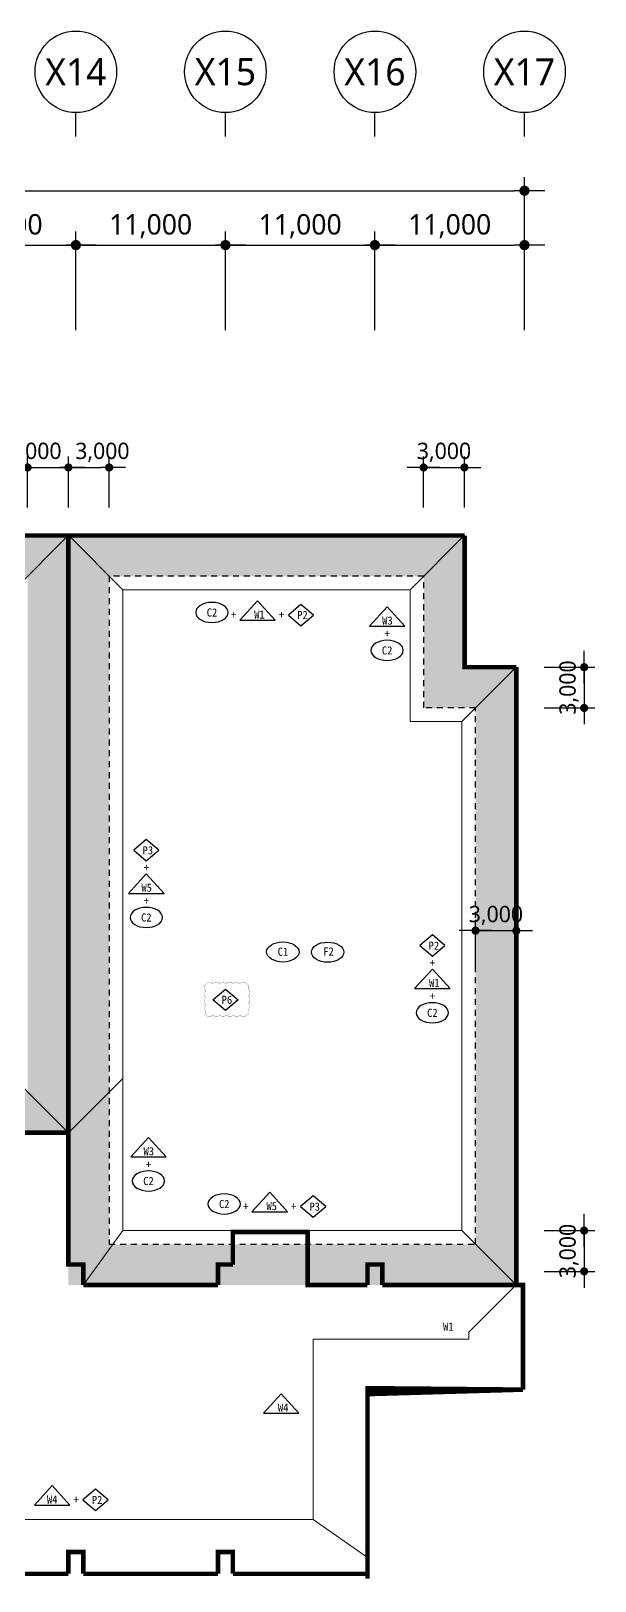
# Model space of a CAD drawing. Header units: millimetres. Extents: x 1915590 to 2257441, y 167795 to 1026436.
# Drawn here: x 2114789 to 2156280, y 615407 to 729436 of the extents above; entities that cross this region are included whole.
import ezdxf
from ezdxf.enums import TextEntityAlignment as Align

# ---------------------------------------------------------------- set-up
doc = ezdxf.new("R2010")
doc.units = ezdxf.units.MM
doc.header["$LTSCALE"] = 5
doc.header["$MEASUREMENT"] = 0
doc.header["$PDSIZE"] = -10
for name, pattern in [('CENTER2', [1.125, 0.75, -0.125, 0.125, -0.125]), ('HID', [2, 1.1, -0.9]), ('HIDDEN2', [0.1875, 0.125, -0.0625]), ('PHANTOM2', [1.25, 0.625, -0.125, 0.125, -0.125, 0.125, -0.125])]:
    doc.linetypes.add(name, pattern=pattern)
doc.layers.get('0').update_dxf_attribs({"linetype": 'CONTINUOUS'})
doc.layers.get('Defpoints').update_dxf_attribs({"color": 153, "linetype": 'CONTINUOUS'})
for name, color, linetype, lineweight in [('A-AXIS-BUBL', 7, 'CONTINUOUS', 25), ('A-DIMS', 7, 'CONTINUOUS', 25), ('A-XXXX-HATC', 8, 'CONTINUOUS', 18), ('A-XXXX-TXT2', 3, 'CONTINUOUS', 25), ('REV-202205', 20, 'CONTINUOUS', 25), ('S-ELEV-LIN1', 9, 'CONTINUOUS', 20)]:
    doc.layers.add(name, color=color, linetype=linetype, lineweight=lineweight)
for name, color, linetype in [('A-MARK-벽체방열-W2', 6, 'HIDDEN2'), ('A-MARK-벽체방열-W3', 6, 'CONTINUOUS'), ('A-MARK-벽체방열-W4', 4, 'CONTINUOUS'), ('text', 3, 'CONTINUOUS'), ('일람 벽체', 7, 'CONTINUOUS')]:
    doc.layers.add(name, color=color, linetype=linetype)
doc.styles.add('HY울릉도L', font='')
doc.styles.add('돋움체', font='')
doc.styles.add('맑은고딕', font='malgun.ttf')
doc.styles.get('HY울릉도L').set_extended_font_data('HYwulM')
doc.styles.get('돋움체').set_extended_font_data('DotumChe')
doc.dimstyles.new('CDIM', dxfattribs={"dimtxt": 3, "dimasz": 1.5, "dimexe": 2, "dimexo": 1, "dimgap": 1, "dimtad": 1, "dimdec": 0, "dimrnd": 0.5, "dimzin": 0, "dimdsep": 32, "dimlunit": 6, "dimtxsty": 'HY울릉도L', "dimblk1": '_CIDOT', "dimblk2": '_CIDOT', "dimsah": 1, "dimcen": 5.5, "dimclrd": 2, "dimclre": 2, "dimclrt": 7, "dimadec": 0, "dimazin": 0, "dimtfac": 1, "dimtdec": 0, "dimtix": 1, "dimtmove": 2, "dimatfit": 1, "dimldrblk": '_CIDOT', "dimfxl": 1, "dimtolj": 1, "dimtzin": 0, "dimlwd": -1, "dimarcsym": 0})

# ---------------------------------------------------------------- blocks, each defined once
blk = doc.blocks.new('_CIDOT')
at = {"color": 0, "linetype": 'ByBlock'}
blk.add_line((2, 0), (-1, 0), dxfattribs=at)
at = {"color": 0, "linetype": 'ByBlock', "const_width": 0.5}
blk.add_lwpolyline([(-0.25, 0, 1), (0.25, 0, 1)], format="xyb", close=True, dxfattribs=at)
blk = doc.blocks.new('*D36')
at = {"layer": 'A-DIMS', "lineweight": -2, "transparency": 16777216}
for p, q in [((258693.0126114404, 255620.592396454), (258693.0126114404, 262870.5923963785)), ((269693.0126114404, 255620.5923964353), (269693.0126114404, 262870.5923963785))]:
    blk.add_line(p, q, dxfattribs=at)
at = {"layer": 'A-DIMS', "transparency": 16777216}
blk.add_line((259443.0126114404, 261870.5923963785), (268943.0126114404, 261870.5923963785), dxfattribs=at)
at = {"layer": 'Defpoints', "color": 0, "transparency": 16777216}
for p in [(269693.0126114404, 261870.5923963785), (258693.0126114404, 255120.592396454), (269693.0126114404, 255120.5923964353)]:
    blk.add_point(p, dxfattribs=at)
at = {"layer": 'A-DIMS', "transparency": 16777216, "xscale": 750, "yscale": 750, "zscale": 750, "rotation": 180}
blk.add_blockref('_CIDOT', (258693.0126114404, 261870.5923963785), dxfattribs=at)
at = {"layer": 'A-DIMS', "transparency": 16777216, "xscale": 750, "yscale": 750, "zscale": 750}
blk.add_blockref('_CIDOT', (269693.0126114404, 261870.5923963785), dxfattribs=at)
at = {"layer": 'A-DIMS', "color": 3, "transparency": 16777216, "insert": (264193.0126114404, 263263.4019835956), "char_height": 1500, "attachment_point": 5, "style": '맑은고딕'}
blk.add_mtext('\\A1;11,000', dxfattribs=at)
blk = doc.blocks.new('*D37')
at = {"layer": 'A-DIMS', "lineweight": -2, "transparency": 16777216}
for p, q in [((269693.0126114404, 255620.5923964726), (269693.0126114404, 262870.5923963971)), ((280693.0126114404, 255620.592396454), (280693.0126114404, 262870.5923963971))]:
    blk.add_line(p, q, dxfattribs=at)
at = {"layer": 'A-DIMS', "transparency": 16777216}
blk.add_line((270443.0126114404, 261870.5923963971), (279943.0126114404, 261870.5923963971), dxfattribs=at)
at = {"layer": 'Defpoints', "color": 0, "transparency": 16777216}
for p in [(280693.0126114404, 261870.5923963971), (269693.0126114404, 255120.5923964726), (280693.0126114404, 255120.592396454)]:
    blk.add_point(p, dxfattribs=at)
at = {"layer": 'A-DIMS', "transparency": 16777216, "xscale": 750, "yscale": 750, "zscale": 750, "rotation": 180}
blk.add_blockref('_CIDOT', (269693.0126114404, 261870.5923963971), dxfattribs=at)
at = {"layer": 'A-DIMS', "transparency": 16777216, "xscale": 750, "yscale": 750, "zscale": 750}
blk.add_blockref('_CIDOT', (280693.0126114404, 261870.5923963971), dxfattribs=at)
at = {"layer": 'A-DIMS', "color": 3, "transparency": 16777216, "insert": (275193.0126114404, 263263.4019836142), "char_height": 1500, "attachment_point": 5, "style": '맑은고딕'}
blk.add_mtext('\\A1;11,000', dxfattribs=at)
blk = doc.blocks.new('*D38')
at = {"layer": 'A-DIMS', "lineweight": -2, "transparency": 16777216}
for p, q in [((280693.0126114404, 255620.5923965285), (280693.0126114404, 262870.592396453)), ((291693.0126114404, 255620.5923965098), (291693.0126114404, 262870.592396453))]:
    blk.add_line(p, q, dxfattribs=at)
at = {"layer": 'A-DIMS', "transparency": 16777216}
blk.add_line((281443.0126114404, 261870.592396453), (290943.0126114404, 261870.592396453), dxfattribs=at)
at = {"layer": 'Defpoints', "color": 0, "transparency": 16777216}
for p in [(291693.0126114404, 261870.592396453), (280693.0126114404, 255120.5923965285), (291693.0126114404, 255120.5923965098)]:
    blk.add_point(p, dxfattribs=at)
at = {"layer": 'A-DIMS', "transparency": 16777216, "xscale": 750, "yscale": 750, "zscale": 750, "rotation": 180}
blk.add_blockref('_CIDOT', (280693.0126114404, 261870.592396453), dxfattribs=at)
at = {"layer": 'A-DIMS', "transparency": 16777216, "xscale": 750, "yscale": 750, "zscale": 750}
blk.add_blockref('_CIDOT', (291693.0126114404, 261870.592396453), dxfattribs=at)
at = {"layer": 'A-DIMS', "color": 3, "transparency": 16777216, "insert": (286193.0126114404, 263263.4019836701), "char_height": 1500, "attachment_point": 5, "style": '맑은고딕'}
blk.add_mtext('\\A1;11,000', dxfattribs=at)
blk = doc.blocks.new('*D39')
at = {"layer": 'A-DIMS', "lineweight": -2, "transparency": 16777216}
for p, q in [((126693.0126114404, 255620.5923965098), (126693.0126114404, 266870.5923965471)), ((302693.0126114404, 255620.5923965098), (302693.0126114404, 266870.5923965471))]:
    blk.add_line(p, q, dxfattribs=at)
at = {"layer": 'A-DIMS', "transparency": 16777216}
blk.add_line((127443.0126114404, 265870.5923965471), (301943.0126114404, 265870.5923965471), dxfattribs=at)
at = {"layer": 'Defpoints', "color": 0, "transparency": 16777216}
for p in [(302693.0126114404, 265870.5923965471), (126693.0126114404, 255120.5923965098), (302693.0126114404, 255120.5923965098)]:
    blk.add_point(p, dxfattribs=at)
at = {"layer": 'A-DIMS', "transparency": 16777216, "xscale": 750, "yscale": 750, "zscale": 750, "rotation": 180}
blk.add_blockref('_CIDOT', (126693.0126114404, 265870.5923965471), dxfattribs=at)
at = {"layer": 'A-DIMS', "transparency": 16777216, "xscale": 750, "yscale": 750, "zscale": 750}
blk.add_blockref('_CIDOT', (302693.0126114404, 265870.5923965471), dxfattribs=at)
at = {"layer": 'A-DIMS', "color": 3, "transparency": 16777216, "insert": (214693.0126114404, 267263.4019837641), "char_height": 1500, "attachment_point": 5, "style": '맑은고딕'}
blk.add_mtext('\\A1;176,000', dxfattribs=at)
blk = doc.blocks.new('*D40')
at = {"layer": 'A-DIMS', "lineweight": -2, "transparency": 16777216}
for p, q in [((291693.0126114404, 255620.592396454), (291693.0126114404, 262870.5923963785)), ((302693.0126114404, 255620.5923964353), (302693.0126114404, 262870.5923963785))]:
    blk.add_line(p, q, dxfattribs=at)
at = {"layer": 'A-DIMS', "transparency": 16777216}
blk.add_line((292443.0126114404, 261870.5923963785), (301943.0126114404, 261870.5923963785), dxfattribs=at)
at = {"layer": 'Defpoints', "color": 0, "transparency": 16777216}
for p in [(302693.0126114404, 261870.5923963785), (291693.0126114404, 255120.592396454), (302693.0126114404, 255120.5923964353)]:
    blk.add_point(p, dxfattribs=at)
at = {"layer": 'A-DIMS', "transparency": 16777216, "xscale": 750, "yscale": 750, "zscale": 750, "rotation": 180}
blk.add_blockref('_CIDOT', (291693.0126114404, 261870.5923963785), dxfattribs=at)
at = {"layer": 'A-DIMS', "transparency": 16777216, "xscale": 750, "yscale": 750, "zscale": 750}
blk.add_blockref('_CIDOT', (302693.0126114404, 261870.5923963785), dxfattribs=at)
at = {"layer": 'A-DIMS', "color": 3, "transparency": 16777216, "insert": (297193.0126114404, 263263.4019835956), "char_height": 1500, "attachment_point": 5, "style": '맑은고딕'}
blk.add_mtext('\\A1;11,000', dxfattribs=at)
blk = doc.blocks.new('*D77')
at = {"layer": 'A-DIMS', "transparency": 16777216}
for p, q in [((2155479.92280848, 683235.6667262749), (2155479.92280848, 683835.6667262749)), ((2155479.92280848, 682635.6667262749), (2155479.92280848, 679635.6667262749)), ((2155479.92280848, 679035.6667262749), (2155479.92280848, 678435.6667262749))]:
    blk.add_line(p, q, dxfattribs=at)
at = {"layer": 'A-DIMS', "lineweight": -2, "transparency": 16777216}
for p, q in [((2152540.0577603, 682635.6667262749), (2156279.92280848, 682635.6667262749)), ((2152540.057760281, 679635.6667262749), (2156279.92280848, 679635.6667262749))]:
    blk.add_line(p, q, dxfattribs=at)
at = {"layer": 'Defpoints', "color": 0, "transparency": 16777216}
for p in [(2152140.0577603, 682635.6667262749), (2152140.057760281, 679635.6667262749), (2155479.92280848, 679635.6667262749)]:
    blk.add_point(p, dxfattribs=at)
at = {"layer": 'A-DIMS', "transparency": 16777216, "xscale": 600, "yscale": 600, "zscale": 600}
for p, rotation in [((2155479.92280848, 682635.6667262749), 270), ((2155479.92280848, 679635.6667262749), 90)]:
    blk.add_blockref('_CIDOT', p, dxfattribs=dict(at, rotation=rotation))
at = {"layer": 'A-DIMS', "color": 3, "transparency": 16777216, "insert": (2154365.675138707, 681135.6667262752), "char_height": 1200, "attachment_point": 5, "rotation": 90, "style": '맑은고딕'}
blk.add_mtext('\\A1;3,000', dxfattribs=at)
blk = doc.blocks.new('*D78')
at = {"layer": 'A-DIMS', "lineweight": -2, "transparency": 16777216}
for p, q in [((2143672.557760286, 694385.6667262742), (2143672.557760286, 698125.531774455)), ((2146672.557760286, 694385.6667262556), (2146672.557760286, 698125.531774455))]:
    blk.add_line(p, q, dxfattribs=at)
at = {"layer": 'A-DIMS', "transparency": 16777216}
for p, q in [((2143072.557760286, 697325.531774455), (2142472.557760286, 697325.531774455)), ((2143672.557760286, 697325.531774455), (2146672.557760286, 697325.531774455)), ((2147272.557760286, 697325.531774455), (2147872.557760286, 697325.531774455))]:
    blk.add_line(p, q, dxfattribs=at)
at = {"layer": 'Defpoints', "color": 0, "transparency": 16777216}
for p in [(2146672.557760286, 697325.531774455), (2143672.557760286, 693985.6667262742), (2146672.557760286, 693985.6667262556)]:
    blk.add_point(p, dxfattribs=at)
at = {"layer": 'A-DIMS', "transparency": 16777216, "xscale": 600, "yscale": 600, "zscale": 600}
blk.add_blockref('_CIDOT', (2143672.557760286, 697325.531774455), dxfattribs=at)
at = {"layer": 'A-DIMS', "transparency": 16777216, "xscale": 600, "yscale": 600, "zscale": 600, "rotation": 180}
blk.add_blockref('_CIDOT', (2146672.557760286, 697325.531774455), dxfattribs=at)
at = {"layer": 'A-DIMS', "color": 3, "transparency": 16777216, "insert": (2145172.557760286, 698439.7794442286), "char_height": 1200, "attachment_point": 5, "style": '맑은고딕'}
blk.add_mtext('\\A1;3,000', dxfattribs=at)
blk = doc.blocks.new('*D79')
at = {"layer": 'A-DIMS', "lineweight": -2, "transparency": 16777216}
for p, q in [((2117540.057760281, 694385.6667262742), (2117540.057760281, 698125.531774455)), ((2120540.057760281, 694385.6667262556), (2120540.057760281, 698125.531774455))]:
    blk.add_line(p, q, dxfattribs=at)
at = {"layer": 'A-DIMS', "transparency": 16777216}
blk.add_line((2118140.057760281, 697325.531774455), (2119940.057760281, 697325.531774455), dxfattribs=at)
at = {"layer": 'Defpoints', "color": 0, "transparency": 16777216}
for p in [(2120540.057760281, 697325.531774455), (2117540.057760281, 693985.6667262742), (2120540.057760281, 693985.6667262556)]:
    blk.add_point(p, dxfattribs=at)
at = {"layer": 'A-DIMS', "transparency": 16777216, "xscale": 600, "yscale": 600, "zscale": 600, "rotation": 180}
blk.add_blockref('_CIDOT', (2117540.057760281, 697325.531774455), dxfattribs=at)
at = {"layer": 'A-DIMS', "transparency": 16777216, "xscale": 600, "yscale": 600, "zscale": 600}
blk.add_blockref('_CIDOT', (2120540.057760281, 697325.531774455), dxfattribs=at)
at = {"layer": 'A-DIMS', "color": 3, "transparency": 16777216, "insert": (2120040.057760281, 698439.7794442286), "char_height": 1200, "attachment_point": 5, "style": '맑은고딕'}
blk.add_mtext('\\A1;3,000', dxfattribs=at)
blk = doc.blocks.new('*D80')
at = {"layer": 'A-DIMS', "lineweight": -2, "transparency": 16777216}
for p, q in [((2114540.057760281, 694385.6667264556), (2114540.057760281, 698125.5317746364)), ((2117540.057760281, 694385.6667264369), (2117540.057760281, 698125.5317746364))]:
    blk.add_line(p, q, dxfattribs=at)
at = {"layer": 'A-DIMS', "transparency": 16777216}
blk.add_line((2115140.057760281, 697325.5317746364), (2116940.057760281, 697325.5317746364), dxfattribs=at)
at = {"layer": 'Defpoints', "color": 0, "transparency": 16777216}
for p in [(2117540.057760281, 697325.5317746364), (2114540.057760281, 693985.6667264556), (2117540.057760281, 693985.6667264369)]:
    blk.add_point(p, dxfattribs=at)
at = {"layer": 'A-DIMS', "transparency": 16777216, "xscale": 600, "yscale": 600, "zscale": 600, "rotation": 180}
blk.add_blockref('_CIDOT', (2114540.057760281, 697325.5317746364), dxfattribs=at)
at = {"layer": 'A-DIMS', "transparency": 16777216, "xscale": 600, "yscale": 600, "zscale": 600}
blk.add_blockref('_CIDOT', (2117540.057760281, 697325.5317746364), dxfattribs=at)
at = {"layer": 'A-DIMS', "color": 3, "transparency": 16777216, "insert": (2115040.057760281, 698439.77944441), "char_height": 1200, "attachment_point": 5, "style": '맑은고딕'}
blk.add_mtext('\\A1;3,000', dxfattribs=at)
blk = doc.blocks.new('*D87')
at = {"layer": 'A-DIMS', "transparency": 16777216}
for p, q in [((2155479.92280848, 641785.6667262742), (2155479.92280848, 642385.6667262742)), ((2155479.92280848, 641185.6667262742), (2155479.92280848, 638185.6667262742)), ((2155479.92280848, 637585.6667262742), (2155479.92280848, 636985.6667262742))]:
    blk.add_line(p, q, dxfattribs=at)
at = {"layer": 'A-DIMS', "lineweight": -2, "transparency": 16777216}
for p, q in [((2152540.0577603, 641185.6667262742), (2156279.92280848, 641185.6667262742)), ((2152540.057760281, 638185.6667262742), (2156279.92280848, 638185.6667262742))]:
    blk.add_line(p, q, dxfattribs=at)
at = {"layer": 'Defpoints', "color": 0, "transparency": 16777216}
for p in [(2152140.0577603, 641185.6667262742), (2152140.057760281, 638185.6667262742), (2155479.92280848, 638185.6667262742)]:
    blk.add_point(p, dxfattribs=at)
at = {"layer": 'A-DIMS', "transparency": 16777216, "xscale": 600, "yscale": 600, "zscale": 600}
for p, rotation in [((2155479.92280848, 641185.6667262742), 270), ((2155479.92280848, 638185.6667262742), 90)]:
    blk.add_blockref('_CIDOT', p, dxfattribs=dict(at, rotation=rotation))
at = {"layer": 'A-DIMS', "color": 3, "transparency": 16777216, "insert": (2154365.675138707, 639685.6667262745), "char_height": 1200, "attachment_point": 5, "rotation": 90, "style": '맑은고딕'}
blk.add_mtext('\\A1;3,000', dxfattribs=at)
blk = doc.blocks.new('*D88')
at = {"layer": 'A-DIMS', "lineweight": -2, "transparency": 16777216}
for p, q in [((2147490.057760281, 660310.6667262746), (2147490.057760281, 664050.5317744554)), ((2150490.057760281, 660310.666726256), (2150490.057760281, 664050.5317744554))]:
    blk.add_line(p, q, dxfattribs=at)
at = {"layer": 'A-DIMS', "transparency": 16777216}
for p, q in [((2146890.057760281, 663250.5317744554), (2146290.057760281, 663250.5317744554)), ((2147490.057760281, 663250.5317744554), (2150490.057760281, 663250.5317744554)), ((2151090.057760281, 663250.5317744554), (2151690.057760281, 663250.5317744554))]:
    blk.add_line(p, q, dxfattribs=at)
at = {"layer": 'Defpoints', "color": 0, "transparency": 16777216}
for p in [(2150490.057760281, 663250.5317744554), (2147490.057760281, 659910.6667262746), (2150490.057760281, 659910.666726256)]:
    blk.add_point(p, dxfattribs=at)
at = {"layer": 'A-DIMS', "transparency": 16777216, "xscale": 600, "yscale": 600, "zscale": 600}
blk.add_blockref('_CIDOT', (2147490.057760281, 663250.5317744554), dxfattribs=at)
at = {"layer": 'A-DIMS', "transparency": 16777216, "xscale": 600, "yscale": 600, "zscale": 600, "rotation": 180}
blk.add_blockref('_CIDOT', (2150490.057760281, 663250.5317744554), dxfattribs=at)
at = {"layer": 'A-DIMS', "color": 3, "transparency": 16777216, "insert": (2148990.057760281, 664364.7794442291), "char_height": 1200, "attachment_point": 5, "style": '맑은고딕'}
blk.add_mtext('\\A1;3,000', dxfattribs=at)
blk = doc.blocks.new('DIM(210222)')
for p, q in [((269693.0126114404, 269870.5923965471), (269693.0126114404, 271620.5923965471)), ((280693.0126114404, 269870.5923965471), (280693.0126114404, 271620.5923965471)), ((291693.0126114404, 269870.5923965285), (291693.0126114404, 271620.5923965285)), ((302693.0126114404, 269870.5923965098), (302693.0126114404, 271620.5923965098))]:
    blk.add_line(p, q)
at = {"layer": 'A-AXIS-BUBL', "ltscale": 0.2}
for centre in [(269693.0126114404, 274620.5923965471), (280693.0126114404, 274620.5923965471), (291693.0126114404, 274620.5923965285), (302693.0126114404, 274620.5923965098)]:
    blk.add_circle(centre, 3000.000030000308, dxfattribs=at)
at = {"layer": 'A-XXXX-TXT2', "ltscale": 0.2, "style": '맑은고딕'}
for s, p in [('X14', (269693.0126114404, 274620.5923965471)), ('X15', (280693.0126114404, 274620.5923965471)), ('X16', (291693.0126114404, 274620.5923965285)), ('X17', (302693.0126114404, 274620.5923965098))]:
    blk.add_text(s, height=2000.000020000205, dxfattribs=at).set_placement(p, align=Align.MIDDLE)
at = {"layer": 'A-DIMS'}
for p1, p2, distance, picture, middle in [((126693.0126114404, 255120.5923965098), (302693.0126114404, 255120.5923965098), 10750.000000037282, '*D39', (214693.0126114404, 267263.4019837641)), ((258693.0126114404, 255120.592396454), (269693.0126114404, 255120.5923964353), 6749.999999943189, '*D36', (264193.0126114404, 263263.4019835956)), ((269693.0126114404, 255120.5923964726), (280693.0126114404, 255120.592396454), 6749.999999943103, '*D37', (275193.0126114404, 263263.4019836142)), ((280693.0126114404, 255120.5923965285), (291693.0126114404, 255120.5923965098), 6749.99999994319, '*D38', (286193.0126114404, 263263.4019836701)), ((291693.0126114404, 255120.592396454), (302693.0126114404, 255120.5923964353), 6749.999999943188, '*D40', (297193.0126114404, 263263.4019835956))]:
    dim = blk.add_aligned_dim(p1=p1, p2=p2, distance=distance, dimstyle='CDIM', override={"dimscale": 500, "dimtxsty": '맑은고딕', "dimclrd": 256, "dimclre": 256, "dimclrt": 3}, dxfattribs=at)
    dim.commit()
    dim.dimension.update_dxf_attribs({"geometry": picture, "text_midpoint": middle})

msp = doc.modelspace()

# ---------------------------------------------------------------- hatches: boundary and pattern name
at = {"layer": 'A-XXXX-HATC'}
h = msp.add_hatch(dxfattribs=at)
h.set_pattern_fill('ANSI33', color=256, scale=5000)
h.set_pattern_definition([(45, (0, 0), (-883.8834764831844, 883.8834764831845), []), (45, (883.8834750000001, 0), (-883.8834764831844, 883.8834764831845), [625, -312.5])])
h.paths.add_polyline_path([(2117540.057760281, 637185.6667262742), (2150490.057760281, 637185.6667262742), (2150490.057760281, 682635.6667262744), (2146690.05776028, 682635.6667262749), (2146690.057760281, 692318.1667262742), (2117540.057760281, 692318.1667262742)])
h.paths.add_polyline_path([(2120540.057760281, 640185.6667262742), (2120540.057760281, 689318.1667262742), (2143690.057760281, 689318.1667262742), (2143690.057760279, 679635.6667262753), (2147490.057760281, 679635.6667262749), (2147490.057760281, 640185.6667262742)], flags=16)
h.paths.add_polyline_path([(2085640.057760281, 637185.6667262742), (2113740.057760281, 637185.6667262742), (2113740.057760281, 648385.6667262737), (2117540.057760281, 648385.666726274), (2117540.057760281, 692318.1667262742), (2089440.057760283, 692318.1667262742), (2089440.057760283, 682635.6667262742), (2085640.057760281, 682635.6667262746)])
h.paths.add_polyline_path([(2088640.057760281, 640185.6667262742), (2088640.057760281, 679635.6667262744), (2092440.057760283, 679635.666726274), (2092440.057760283, 689318.1667262742), (2114540.057760281, 689318.1667262742), (2114540.057760281, 651385.6667262737), (2110740.057760281, 651385.6667262737), (2110740.057760281, 640185.6667262742)], flags=16)
h.paths.add_polyline_path([(2056440.057760281, 637185.6667262742), (2085640.057760281, 637185.6667262742), (2085640.057760281, 682635.6667262746), (2085640.057760281, 692335.6667262749), (2052640.057760281, 692335.6667262749), (2052640.057760281, 648385.666726274), (2056440.057760281, 648385.666726274)])
h.paths.add_polyline_path([(2059440.057760281, 640185.6667262742), (2059440.057760281, 651385.666726274), (2055640.057760281, 651385.666726274), (2055640.057760281, 689335.6667262749), (2082640.057760281, 689335.6667262749), (2082640.057760281, 640185.6667262742)], flags=16)
h.paths.add_polyline_path([(2019690.057760281, 637185.6667262742), (2052640.057760281, 637185.6667262742), (2052640.057760281, 692335.6667262749), (2023490.057760283, 692335.6667262749), (2023490.057760283, 682635.6667262742), (2019690.057760281, 682635.6667262746)])
h.paths.add_polyline_path([(2022690.057760281, 640185.6667262742), (2022690.057760281, 679635.6667262744), (2026490.057760283, 679635.666726274), (2026490.057760283, 689335.6667262749), (2049640.057760281, 689335.6667262749), (2049640.057760281, 640185.6667262742)], flags=16)

# ---------------------------------------------------------------- linework, layer by layer
at = {"layer": 'A-MARK-벽체방열-W2', "ltscale": 300, "const_width": 333.3333333333333}
for points in [[(2146690.057760283, 692318.1667262742), (2089440.057760283, 692318.1667262742)], [(2150490.057760281, 637185.6667262742), (2150490.057760281, 682635.666726274)], [(2150990.057760281, 629485.6667262742), (2150990.057760281, 637185.6667262742), (2150490.057760281, 637185.6667262742)], [(2139540.05776032, 617135.6667262733), (2139540.057760307, 629485.6667263089), (2150990.057760281, 629485.6667262742)]]:
    msp.add_lwpolyline(points, dxfattribs=at)
at = {"layer": 'A-MARK-벽체방열-W3', "linetype": 'PHANTOM2', "ltscale": 300, "const_width": 333.3333333333333}
for points in [[(2150490.057760281, 682635.6667262746), (2146690.05776028, 682635.6667262749), (2146690.057760281, 692318.1667262746)], [(2118640.057760281, 637185.6667262742), (2118640.057760281, 638685.6667262742), (2117540.057760281, 638685.6667262743), (2117540.057760281, 648385.6667262738), (2113740.057760281, 648385.6667262737), (2113740.057760281, 638385.6667262742)], [(2128540.057760281, 637185.6667262742), (2128540.057760281, 638685.6667262742), (2129640.057760281, 638685.6667262742)], [(2140640.057760281, 637185.6667262742), (2140640.057760281, 638685.6667262742), (2139540.057760281, 638685.6667262742), (2139540.057760281, 637185.6667262742)], [(2118640.057760281, 615935.6667262742), (2118640.057760281, 617535.6667262742), (2117540.057760281, 617535.6667262742), (2117540.057760268, 615935.6667262742)], [(2129640.057760281, 615935.6667262742), (2129640.057760281, 617535.6667262744), (2128540.057760281, 617535.6667262744), (2128540.057760268, 615935.6667262744)], [(2139540.057760281, 617135.6667262742), (2139540.057760281, 615573.1667262744)]]:
    msp.add_lwpolyline(points, dxfattribs=at)
at = {"layer": 'A-MARK-벽체방열-W3', "linetype": 'HID', "ltscale": 80}
msp.add_lwpolyline([(2120540.057760281, 640185.6667262742), (2147490.057760281, 640185.6667262742), (2147490.057760281, 679635.6667262749), (2143690.057760279, 679635.6667262752), (2143690.057760281, 689318.1667262742), (2120540.057760281, 689318.1667262742)], close=True, dxfattribs=at)
at = {"layer": 'A-MARK-벽체방열-W4', "linetype": 'CENTER2', "ltscale": 200}
for points, const_width in [([(2117540.057760281, 692335.6667262742), (2117540.057760281, 648385.666726274)], 333.3333333333333), ([(2129640.057760281, 638685.6667262742), (2129640.057760281, 641085.6667262742), (2135140.057760281, 641085.666726274), (2135140.057760281, 637185.6667262742), (2139540.057760281, 637185.6667262742)], 333), ([(2118640.057760281, 637185.6667262742), (2128540.057760281, 637185.6667262742)], 333), ([(2140640.057760281, 637185.6667262742), (2150490.057760281, 637185.6667262742)], 333)]:
    msp.add_lwpolyline(points, dxfattribs=dict(at, const_width=const_width))
at = {"layer": 'A-MARK-벽체방열-W4', "const_width": 333.3333333333333}
for points in [[(2117540.057760281, 615935.6667262742), (2107640.057760281, 615935.6667262742)], [(2118640.057760281, 615935.6667262742), (2128540.057760281, 615935.6667262742)], [(2139540.057760281, 615935.6667262742), (2129640.057760281, 615935.6667262742)]]:
    msp.add_lwpolyline(points, dxfattribs=at)
at = {"layer": 'REV-202205', "const_width": 15}
msp.add_lwpolyline([(2127671.241588484, 657058.8022803632, 0.52056705), (2128171.241588484, 657058.8022803632, 0.52056705), (2128671.241588484, 657058.8022803632, 0.52056705), (2129171.241588484, 657058.8022803632, 0.52056705), (2129671.241588484, 657058.8022803632, 0.52056705), (2130171.241588484, 657058.8022803632, 0.52056705), (2130671.241588484, 657058.8022803632, 0.52056705), (2130767.053602237, 657462.9902666104, 0.52056705), (2130767.053602237, 657962.9902666104, 0.52056705), (2130767.053602237, 658462.9902666104, 0.52056705), (2130767.053602237, 658962.9902666104, 0.52056705), (2130643.548079674, 659339.4847440468, 0.52056705), (2130143.548079674, 659339.4847440468, 0.52056705), (2129643.548079674, 659339.4847440468, 0.52056705), (2129143.548079674, 659339.4847440468, 0.52056705), (2128643.548079674, 659339.4847440468, 0.52056705), (2128143.548079674, 659339.4847440468, 0.52056705), (2127671.241588484, 659311.791235236, 0.52056705), (2127671.241588484, 658811.791235236, 0.52056705), (2127671.241588484, 658311.791235236, 0.52056705), (2127671.241588484, 657811.791235236, 0.52056705), (2127671.241588484, 657311.791235236, 0.52056705)], format="xyb", close=True, dxfattribs=at)
at = {"layer": 'S-ELEV-LIN1'}
for p, q in [((2117540.057760283, 692335.6667262729), (2121540.057760283, 688335.6667262729)), ((2146690.057760281, 692335.6667262684), (2142690.057760281, 688335.6667262684)), ((2150490.057760281, 682635.666726275), (2146490.057760281, 678635.666726275)), ((2117540.057760282, 648385.6667262738), (2121540.057760282, 652385.6667262738)), ((2118640.057760281, 637185.6667262742), (2121540.057760281, 641185.6667262742)), ((2150490.057760281, 637185.6667262742), (2146490.057760281, 641185.6667262742)), ((2150490.057760281, 637185.6667262742), (2147005.057760309, 633700.6667263015)), ((2147005.057760309, 633185.666726274), (2147005.057760309, 633700.6667263015)), ((2139540.057760281, 617135.6667262742), (2135540.057760281, 619935.6667262742))]:
    msp.add_line(p, q, dxfattribs=at)
for points in [[(2117540.057760281, 692335.666726275), (2113540.057760281, 688335.666726275), (2093440.057760281, 688268.1667262742), (2093440.057760281, 678635.6667262742), (2089640.057760281, 678635.6667262742), (2089640.057760284, 641185.6667262742), (2109590.057760279, 641185.6667262742), (2109590.057760279, 652385.6667262738), (2113540.05776028, 652385.6667262738), (2117540.05776028, 648385.6667262738)], [(2147005.057760309, 633185.666726274), (2135540.057760281, 633185.666726274), (2135540.057760281, 619935.6667262742), (2023515.057760281, 619935.6667262742), (2023515.057760281, 633360.666726274), (2019690.057760281, 637185.6667262742)]]:
    msp.add_lwpolyline(points, dxfattribs=at)
msp.add_lwpolyline([(2121540.057760281, 641185.6667262742), (2146490.057760281, 641185.6667262742), (2146490.057760281, 678635.666726275), (2142690.057760279, 678635.6667262753), (2142690.057760281, 688318.1667262742), (2121540.057760281, 688318.1667262742)], close=True, dxfattribs=at)
at = {"layer": '일람 벽체'}
for points in [[(2130144.72739613, 686088.3993450901), (2132755.306642572, 686088.3993450901), (2131450.017019351, 687526.7775404456)], [(2133720.726079478, 686470.0323465789), (2134648.396096949, 685686.3623284413), (2135576.06611442, 686470.0323465789), (2134648.396096949, 687253.7023647164)], [(2139681.774472174, 685643.6872460563), (2142292.353718617, 685643.6872460563), (2140987.064095397, 687082.0654414117)], [(2122344.583330128, 669160.7302974982), (2123272.2533476, 668377.0602793605), (2124199.92336507, 669160.7302974982), (2123272.2533476, 669944.4003156356)], [(2121966.963724378, 665995.8130300532), (2124577.54297082, 665995.8130300532), (2123272.2533476, 667434.1912254086)], [(2143386.905037441, 662148.9687063601), (2144314.575054913, 661365.2986882224), (2145242.245072383, 662148.9687063601), (2144314.575054913, 662932.6387244975)], [(2143009.285431691, 658984.0514389151), (2145619.864678133, 658984.0514389151), (2144314.575054913, 660422.4296342705)], [(2128162.38774281, 658151.9967081366), (2129090.057760281, 658935.6667262742), (2130017.727777752, 658151.9967081366), (2129090.057760281, 657368.3266899991)], [(2122123.701910623, 646607.0138098416), (2124734.281157066, 646607.0138098416), (2123428.991533846, 648045.392005197)], [(2131045.495295496, 642569.9194709114), (2133656.074541939, 642569.9194709114), (2132350.784918718, 644008.2976662668)], [(2134621.493978844, 642951.5524724002), (2135549.163996316, 642167.8824542627), (2136476.834013787, 642951.5524724002), (2135549.163996316, 643735.2224905378)], [(2131885.801910176, 627742.0578809008), (2134496.381156619, 627742.0578809008), (2133191.091533398, 629180.4360762562)], [(2115037.074900053, 620988.8352583209), (2117647.654146496, 620988.8352583209), (2116342.364523275, 622427.2134536763)], [(2118613.073583402, 621370.4682598098), (2119540.743600872, 620586.7982416722), (2120468.413618344, 621370.4682598098), (2119540.743600872, 622154.1382779473)]]:
    msp.add_lwpolyline(points, close=True, dxfattribs=at)
at = {"layer": '일람 벽체', "extrusion": (0, 0, -1)}
for centre in [(2128097.828255558, 686660.2686560785), (2140984.131723009, 683871.2125435814), (2123269.320975212, 664223.3383275783), (2144311.642682525, 657211.5767364402), (2123426.059161458, 644834.5391073667), (2128998.596154924, 643141.7887818997)]:
    msp.add_ellipse(centre, major_axis=(1192.76071430575, 2.191065886384872e-13), ratio=0.6202567449506912, dxfattribs=at)
at = {"layer": '일람 벽체'}
for centre in [(2133314.996465562, 661683.1414287495), (2136610.757524596, 661666.1885864453)]:
    msp.add_ellipse(centre, major_axis=(1192.76071430575, -2.191065886384872e-13), ratio=0.6202567449506912, dxfattribs=at)

# ---------------------------------------------------------------- block references
msp.add_blockref('DIM(210222)', (1848397.045148866, 451815.0743298387))

# ---------------------------------------------------------------- texts
at = {"layer": 'text', "style": '돋움체'}
for s, p in [('C2', (2128103.420798834, 686657.4694270946)), ('+', (2129692.041210167, 686494.8509181647)), ('W1', (2131595.423144517, 686507.2424256753)), ('+', (2133217.575460383, 686494.8509181647)), ('P2', (2134759.448027708, 686470.0323465789)), ('W3', (2141010.233203252, 686062.5303266415)), ('C2', (2140989.724266285, 683868.4133145976)), ('+', (2140991.857703919, 685096.1317301937)), ('P3', (2123383.305278358, 669160.7302974982)), ('+', (2123277.046956122, 667892.8854267143)), ('W5', (2123296.221390209, 666414.6561106385)), ('+', (2123277.046956122, 665448.2575141906)), ('C2', (2123274.913518488, 664220.5390985946)), ('C1', (2133320.589008838, 661700.3214832993)), ('F2', (2136676.699798915, 661720.4778237069)), ('P2', (2144425.626985671, 662148.9687063601)), ('+', (2144319.368663435, 660881.1238355762)), ('W1', (2144459.981180078, 659402.8945195004)), ('P6', (2129201.10969104, 658163.9807294416)), ('+', (2144319.368663435, 658436.4959230525)), ('C2', (2144317.235225801, 657208.7775074565)), ('W3', (2123452.160641701, 647025.8568904268)), ('+', (2123433.785142368, 646059.458293979)), ('C2', (2123431.651704734, 644831.7398783829)), ('C2', (2129004.188698201, 643138.989552916)), ('+', (2130592.809109534, 642976.3710439862)), ('W5', (2132496.191043883, 642988.7625514967)), ('+', (2134118.343359749, 642976.3710439862)), ('P3', (2135660.215927074, 642951.5524724002)), ('W1', (2145490.0061252, 634119.5098068868)), ('W4', (2133336.497658564, 628160.900961486)), ('W4', (2116346.359197043, 621407.6783389061)), ('+', (2118109.922964307, 621395.2868313956)), ('P2', (2119651.795531631, 621370.4682598098))]:
    msp.add_text(s, height=600, dxfattribs=at).set_placement(p, align=Align.MIDDLE_CENTER)

# ---------------------------------------------------------------- dimensions: what is measured, and where the dimension line sits
at = {"layer": 'A-DIMS'}
for base, p1, p2, picture, middle in [((2117540.057760281, 697325.5317746364), (2114540.057760281, 693985.6667264556), (2117540.057760281, 693985.6667264369), '*D80', (2115040.057760281, 698439.77944441)), ((2120540.057760281, 697325.531774455), (2117540.057760281, 693985.6667262742), (2120540.057760281, 693985.6667262556), '*D79', (2120040.057760281, 698439.7794442286))]:
    dim = msp.add_linear_dim(base=base, p1=p1, p2=p2, angle=359.9999999996443, dimstyle='CDIM', override={"dimscale": 400, "dimtxsty": '맑은고딕', "dimclrd": 256, "dimclre": 256, "dimclrt": 3}, dxfattribs=at)
    dim.commit()
    dim.dimension.update_dxf_attribs({"geometry": picture, "text_midpoint": middle, "dimtype": 161})
for p1, p2, distance, picture, middle in [((2143672.557760286, 693985.6667262742), (2146672.557760286, 693985.6667262556), 3339.8650481994264, '*D78', (2145172.557760286, 698439.7794442286)), ((2152140.0577603, 682635.6667262749), (2152140.057760281, 679635.6667262749), 3339.8650481989607, '*D77', (2154365.675138707, 681135.6667262752)), ((2147490.057760281, 659910.6667262746), (2150490.057760281, 659910.666726256), 3339.8650481994264, '*D88', (2148990.057760281, 664364.7794442291)), ((2152140.0577603, 641185.6667262742), (2152140.057760281, 638185.6667262742), 3339.8650481989607, '*D87', (2154365.675138707, 639685.6667262745))]:
    dim = msp.add_aligned_dim(p1=p1, p2=p2, distance=distance, dimstyle='CDIM', override={"dimscale": 400, "dimtxsty": '맑은고딕', "dimclrd": 256, "dimclre": 256, "dimclrt": 3}, dxfattribs=at)
    dim.commit()
    dim.dimension.update_dxf_attribs({"geometry": picture, "text_midpoint": middle})

doc.saveas('drawing.dxf')
